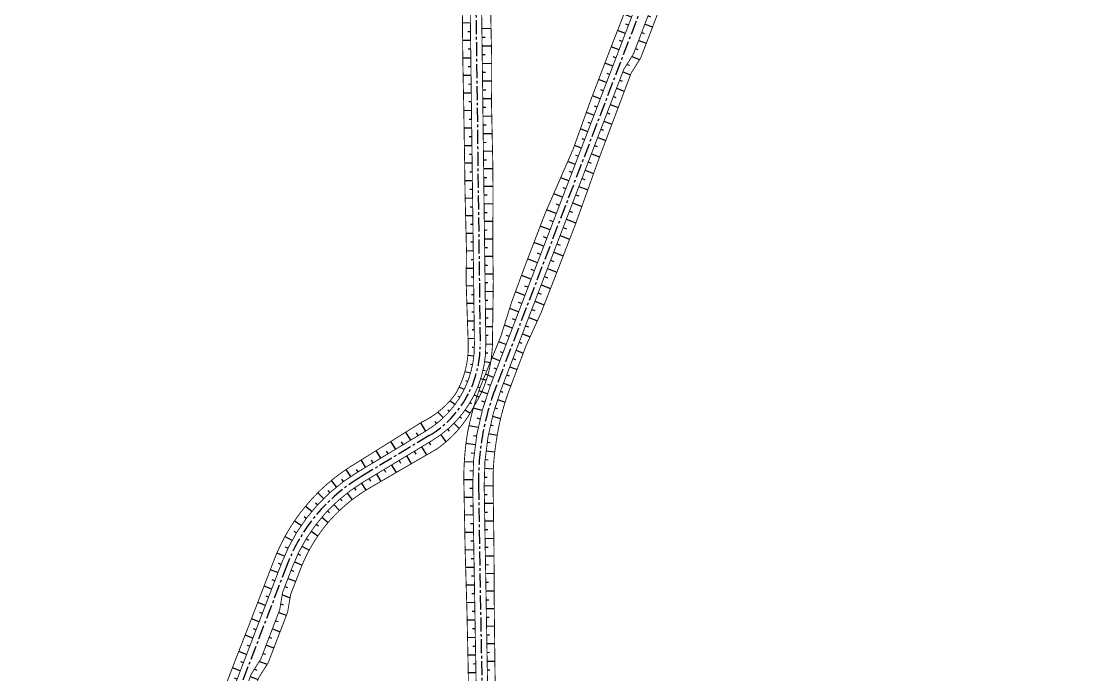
# Model space of a CAD drawing. Extents: x 5370511 to 5386565, y 1010429 to 1053793.
# Drawn here: x 5374825 to 5375431, y 1039320 to 1039692 of the extents above; entities that cross this region are included whole.
import ezdxf

# ---------------------------------------------------------------- set-up
doc = ezdxf.new("R2010")
doc.units = 0
doc.linetypes.add('осевая2', pattern=[12.5, 8, -1.5, 1.5, -1.5])
doc.layers.add('АД_ось', color=7, linetype='CONTINUOUS')
doc.layers.add('АД_откосы', color=7, linetype='CONTINUOUS')

# ---------------------------------------------------------------- blocks, each defined once
blk = doc.blocks.new('ад_откосы')
at = {"layer": 'АД_ось', "color": 253, "linetype": 'осевая2'}
blk.add_lwpolyline([(5375430.58, 1040221.43), (5375411.597, 1040182.837), (5375411.597, 1040182.837, -0.1885989), (5375379.345, 1040153.337), (5375343.18, 1040142.238, 0.339224), (5375295.515, 1040075.016), (5375298.308, 1039852.823, -0.2661687), (5375269.306, 1039800.693), (5375230.075, 1039777.027, 0.1670814), (5375188.345, 1039727.168), (5375094.995, 1039483.442, 0.0959879), (5375085.094, 1039427.24), (5375093.937, 1038907.311, -0.1503025), (5375077.612, 1038850.83), (5374953.466, 1038661.234, -0.2829147), (5374896.577, 1038634.476), (5374480.435, 1038681.187, 0.2497911), (5374454.21, 1038670.78), (5374439.829, 1038653.825, 0.414264), (5374442.147, 1038625.633), (5374500.604, 1038576.068)], format="xyb", dxfattribs=at)
at = {"layer": 'АД_откосы', "color": 253, "const_width": 0.5}
for points in [[(5375304.14, 1040050.736), (5375304.914, 1040014.963), (5375304.819, 1039988.579), (5375305.489, 1039957.345), (5375305.672, 1039938.886), (5375305.517, 1039907.382), (5375305.809, 1039888.584), (5375305.316, 1039852.905), (5375305.294, 1039851.799), (5375305.264, 1039851.27), (5375305.23, 1039850.742), (5375305.192, 1039850.214), (5375305.149, 1039849.686), (5375305.103, 1039849.159), (5375305.052, 1039848.632), (5375304.997, 1039848.105), (5375304.954, 1039847.576), (5375304.906, 1039847.048), (5375304.854, 1039846.52), (5375304.798, 1039845.992), (5375304.738, 1039845.465), (5375304.674, 1039844.939), (5375304.606, 1039844.412), (5375304.533, 1039843.887), (5375304.456, 1039843.362), (5375304.376, 1039842.837), (5375304.291, 1039842.314), (5375304.201, 1039841.791), (5375304.108, 1039841.268), (5375304.011, 1039840.747), (5375303.909, 1039840.226), (5375303.804, 1039839.706), (5375303.694, 1039839.187), (5375303.58, 1039838.669), (5375303.463, 1039838.151), (5375303.341, 1039837.635), (5375303.215, 1039837.119), (5375303.085, 1039836.605), (5375302.951, 1039836.092), (5375302.812, 1039835.581), (5375302.67, 1039835.072), (5375302.523, 1039834.564), (5375302.373, 1039834.057), (5375302.218, 1039833.551), (5375302.06, 1039833.047), (5375301.897, 1039832.543), (5375301.731, 1039832.041), (5375301.56, 1039831.541), (5375301.386, 1039831.042), (5375301.208, 1039830.544), (5375301.025, 1039830.047), (5375300.839, 1039829.552), (5375300.649, 1039829.059), (5375300.455, 1039828.567), (5375300.258, 1039828.076), (5375300.056, 1039827.587), (5375299.85, 1039827.1), (5375299.641, 1039826.614), (5375299.428, 1039826.13), (5375299.211, 1039825.648), (5375298.99, 1039825.168), (5375298.766, 1039824.689), (5375298.526, 1039824.192), (5375298.283, 1039823.697), (5375298.036, 1039823.204), (5375297.785, 1039822.713), (5375297.53, 1039822.225), (5375297.271, 1039821.738), (5375297.008, 1039821.253), (5375296.741, 1039820.771), (5375296.47, 1039820.291), (5375296.195, 1039819.813), (5375295.916, 1039819.337), (5375295.633, 1039818.864), (5375295.347, 1039818.392), (5375295.056, 1039817.924), (5375294.813, 1039817.441), (5375294.565, 1039816.96), (5375294.313, 1039816.481), (5375294.058, 1039816.005), (5375293.798, 1039815.53), (5375293.535, 1039815.057), (5375293.269, 1039814.587), (5375292.998, 1039814.119), (5375292.724, 1039813.652), (5375292.446, 1039813.188), (5375292.164, 1039812.727), (5375291.879, 1039812.267), (5375291.59, 1039811.81), (5375291.297, 1039811.355), (5375290.997, 1039810.9), (5375290.693, 1039810.446), (5375290.386, 1039809.995), (5375290.075, 1039809.547), (5375289.761, 1039809.101), (5375289.443, 1039808.657), (5375289.121, 1039808.216), (5375288.796, 1039807.778), (5375288.468, 1039807.342), (5375288.136, 1039806.909), (5375287.8, 1039806.479), (5375287.462, 1039806.051), (5375287.119, 1039805.626), (5375286.774, 1039805.204), (5375286.421, 1039804.782), (5375286.064, 1039804.362), (5375285.704, 1039803.945), (5375285.341, 1039803.532), (5375284.975, 1039803.121), (5375284.605, 1039802.713), (5375284.232, 1039802.308), (5375283.856, 1039801.906), (5375283.477, 1039801.507), (5375283.095, 1039801.111), (5375282.709, 1039800.718), (5375282.32, 1039800.329), (5375281.928, 1039799.942), (5375281.533, 1039799.559), (5375281.131, 1039799.176), (5375280.726, 1039798.796), (5375280.317, 1039798.42), (5375279.906, 1039798.047), (5375279.491, 1039797.678), (5375279.074, 1039797.311), (5375278.654, 1039796.948), (5375278.231, 1039796.589), (5375277.805, 1039796.232), (5375277.376, 1039795.88), (5375276.944, 1039795.53), (5375276.51, 1039795.184), (5375276.073, 1039794.842), (5375275.633, 1039794.503), (5375274.74, 1039793.833), (5375273.836, 1039793.178), (5375249.518, 1039779.089), (5375234.203, 1039770.172), (5375233.574, 1039769.791), (5375232.948, 1039769.405), (5375232.325, 1039769.014), (5375231.705, 1039768.617), (5375231.088, 1039768.216), (5375230.475, 1039767.811), (5375229.865, 1039767.4), (5375229.258, 1039766.984), (5375228.654, 1039766.563), (5375228.054, 1039766.138), (5375227.458, 1039765.708), (5375226.864, 1039765.273), (5375226.275, 1039764.833), (5375225.688, 1039764.389), (5375225.106, 1039763.94), (5375224.527, 1039763.486), (5375223.951, 1039763.028), (5375223.38, 1039762.565), (5375222.812, 1039762.098), (5375222.247, 1039761.626), (5375221.687, 1039761.15), (5375221.13, 1039760.669), (5375220.578, 1039760.183), (5375220.029, 1039759.694), (5375219.484, 1039759.2), (5375218.943, 1039758.701), (5375218.406, 1039758.199), (5375217.873, 1039757.692), (5375217.344, 1039757.18), (5375216.819, 1039756.665), (5375216.299, 1039756.145), (5375215.782, 1039755.621), (5375215.27, 1039755.094), (5375214.762, 1039754.562), (5375214.258, 1039754.026), (5375213.759, 1039753.486), (5375213.264, 1039752.942), (5375212.773, 1039752.394), (5375212.287, 1039751.842), (5375211.7, 1039751.164), (5375211.119, 1039750.48), (5375210.658, 1039749.921), (5375210.201, 1039749.358), (5375209.748, 1039748.792), (5375209.3, 1039748.222), (5375208.857, 1039747.648), (5375208.417, 1039747.071), (5375207.983, 1039746.491), (5375207.553, 1039745.907), (5375207.128, 1039745.32), (5375206.707, 1039744.729), (5375206.291, 1039744.136), (5375205.88, 1039743.539), (5375205.473, 1039742.938), (5375205.071, 1039742.335), (5375204.674, 1039741.728), (5375204.282, 1039741.119), (5375203.894, 1039740.506), (5375203.511, 1039739.89), (5375203.133, 1039739.271), (5375202.761, 1039738.65), (5375202.392, 1039738.025), (5375202.029, 1039737.398), (5375201.671, 1039736.767), (5375201.318, 1039736.134), (5375200.97, 1039735.498), (5375200.627, 1039734.86), (5375200.288, 1039734.218), (5375199.955, 1039733.574), (5375199.627, 1039732.928), (5375199.304, 1039732.279), (5375198.986, 1039731.627), (5375198.674, 1039730.973), (5375198.366, 1039730.316), (5375198.064, 1039729.657), (5375197.767, 1039728.996), (5375197.475, 1039728.332), (5375197.188, 1039727.666), (5375196.907, 1039726.998), (5375196.631, 1039726.328), (5375196.36, 1039725.655), (5375196.094, 1039724.981), (5375195.834, 1039724.304), (5375190.334, 1039710.195), (5375188.625, 1039700.142), (5375177.563, 1039671.261), (5375172.151, 1039662.688), (5375153.683, 1039613.618), (5375140.355, 1039576.371), (5375128.857, 1039546.637), (5375120.825, 1039526.059), (5375112.154, 1039507.01), (5375102.195, 1039480.67), (5375101.822, 1039479.614), (5375101.456, 1039478.556), (5375101.099, 1039477.495), (5375100.751, 1039476.431), (5375100.41, 1039475.364), (5375100.078, 1039474.294), (5375099.755, 1039473.223), (5375099.44, 1039472.148), (5375099.133, 1039471.071), (5375098.835, 1039469.992), (5375098.546, 1039468.91), (5375098.264, 1039467.826), (5375097.992, 1039466.74), (5375097.728, 1039465.652), (5375097.472, 1039464.562), (5375097.225, 1039463.47), (5375096.976, 1039462.32), (5375096.735, 1039461.169), (5375096.504, 1039460.016), (5375096.283, 1039458.86), (5375096.072, 1039457.703), (5375095.87, 1039456.544), (5375095.677, 1039455.384), (5375095.495, 1039454.222), (5375095.306, 1039453.106), (5375095.126, 1039451.989), (5375094.955, 1039450.871), (5375094.793, 1039449.751), (5375094.64, 1039448.629), (5375094.496, 1039447.507), (5375094.361, 1039446.383), (5375094.235, 1039445.259), (5375094.118, 1039444.133), (5375094.01, 1039443.007), (5375093.91, 1039441.88), (5375093.82, 1039440.752), (5375093.739, 1039439.623), (5375093.667, 1039438.494), (5375093.604, 1039437.364), (5375093.55, 1039436.233), (5375093.505, 1039435.103), (5375093.469, 1039433.972), (5375093.442, 1039432.84), (5375093.424, 1039431.709), (5375093.415, 1039430.577), (5375093.415, 1039429.446), (5375093.425, 1039428.314), (5375093.452, 1039426.407), (5375093.936, 1039391.208), (5375094.117, 1039355.926), (5375094.482, 1039323.898), (5375094.919, 1039294.471)], [(5375288.093, 1040050.534), (5375288.443, 1040014.756), (5375288.963, 1039988.38), (5375289.464, 1039957.144), (5375289.715, 1039938.686), (5375290.5, 1039907.193), (5375290.328, 1039888.389), (5375291.522, 1039852.733), (5375291.546, 1039851.854), (5375291.547, 1039851.433), (5375291.545, 1039851.012), (5375291.539, 1039850.591), (5375291.531, 1039850.17), (5375291.518, 1039849.75), (5375291.503, 1039849.329), (5375291.484, 1039848.908), (5375291.463, 1039848.482), (5375291.438, 1039848.055), (5375291.41, 1039847.629), (5375291.378, 1039847.203), (5375291.343, 1039846.777), (5375291.305, 1039846.352), (5375291.263, 1039845.926), (5375291.218, 1039845.502), (5375291.17, 1039845.077), (5375291.118, 1039844.653), (5375291.063, 1039844.229), (5375291.004, 1039843.806), (5375290.942, 1039843.383), (5375290.877, 1039842.961), (5375290.808, 1039842.54), (5375290.736, 1039842.118), (5375290.661, 1039841.698), (5375290.582, 1039841.278), (5375290.5, 1039840.859), (5375290.415, 1039840.44), (5375290.326, 1039840.022), (5375290.234, 1039839.605), (5375290.138, 1039839.189), (5375290.04, 1039838.773), (5375289.938, 1039838.358), (5375289.833, 1039837.944), (5375289.724, 1039837.531), (5375289.611, 1039837.117), (5375289.495, 1039836.705), (5375289.376, 1039836.293), (5375289.253, 1039835.883), (5375289.127, 1039835.473), (5375288.998, 1039835.064), (5375288.866, 1039834.657), (5375288.73, 1039834.25), (5375288.592, 1039833.845), (5375288.45, 1039833.44), (5375288.304, 1039833.037), (5375288.156, 1039832.635), (5375288.004, 1039832.235), (5375287.849, 1039831.835), (5375287.691, 1039831.437), (5375287.53, 1039831.04), (5375287.366, 1039830.644), (5375287.198, 1039830.249), (5375287.028, 1039829.856), (5375286.854, 1039829.465), (5375286.677, 1039829.074), (5375286.497, 1039828.685), (5375286.314, 1039828.298), (5375286.128, 1039827.912), (5375285.939, 1039827.527), (5375285.746, 1039827.144), (5375285.551, 1039826.763), (5375285.302, 1039826.29), (5375285.048, 1039825.819), (5375284.79, 1039825.35), (5375284.528, 1039824.883), (5375284.262, 1039824.419), (5375284.003, 1039824.07), (5375283.741, 1039823.724), (5375283.477, 1039823.38), (5375283.21, 1039823.037), (5375282.94, 1039822.697), (5375282.667, 1039822.359), (5375282.392, 1039822.023), (5375282.114, 1039821.69), (5375281.833, 1039821.359), (5375281.549, 1039821.03), (5375281.263, 1039820.703), (5375280.975, 1039820.378), (5375280.684, 1039820.056), (5375280.39, 1039819.736), (5375280.096, 1039819.423), (5375279.799, 1039819.112), (5375279.5, 1039818.803), (5375279.199, 1039818.497), (5375278.895, 1039818.193), (5375278.589, 1039817.892), (5375278.28, 1039817.593), (5375277.969, 1039817.296), (5375277.656, 1039817.002), (5375277.34, 1039816.711), (5375277.022, 1039816.422), (5375276.701, 1039816.136), (5375276.379, 1039815.852), (5375276.054, 1039815.571), (5375275.729, 1039815.296), (5375275.403, 1039815.024), (5375275.074, 1039814.754), (5375274.743, 1039814.487), (5375274.41, 1039814.223), (5375274.075, 1039813.961), (5375273.738, 1039813.702), (5375273.399, 1039813.446), (5375273.057, 1039813.192), (5375272.714, 1039812.942), (5375272.369, 1039812.693), (5375272.021, 1039812.448), (5375271.672, 1039812.206), (5375271.321, 1039811.966), (5375270.971, 1039811.733), (5375270.619, 1039811.502), (5375270.266, 1039811.274), (5375269.91, 1039811.049), (5375269.553, 1039810.827), (5375269.194, 1039810.608), (5375268.833, 1039810.391), (5375268.471, 1039810.178), (5375268.107, 1039809.967), (5375267.741, 1039809.759), (5375267.374, 1039809.555), (5375267.005, 1039809.353), (5375266.634, 1039809.154), (5375266.262, 1039808.958), (5375265.517, 1039808.579), (5375264.766, 1039808.212), (5375263.157, 1039807.201), (5375225.907, 1039783.921), (5375225.172, 1039783.468), (5375224.44, 1039783.008), (5375223.712, 1039782.543), (5375222.987, 1039782.072), (5375222.267, 1039781.595), (5375221.55, 1039781.113), (5375220.837, 1039780.624), (5375220.128, 1039780.131), (5375219.423, 1039779.631), (5375218.722, 1039779.126), (5375218.025, 1039778.615), (5375217.332, 1039778.099), (5375216.643, 1039777.577), (5375215.959, 1039777.049), (5375215.279, 1039776.517), (5375214.602, 1039775.978), (5375213.931, 1039775.435), (5375213.263, 1039774.886), (5375212.6, 1039774.332), (5375211.942, 1039773.772), (5375211.288, 1039773.207), (5375210.639, 1039772.637), (5375209.994, 1039772.062), (5375209.353, 1039771.482), (5375208.718, 1039770.897), (5375208.087, 1039770.306), (5375207.461, 1039769.711), (5375206.839, 1039769.11), (5375206.205, 1039768.487), (5375205.576, 1039767.858), (5375204.952, 1039767.224), (5375204.334, 1039766.586), (5375203.72, 1039765.942), (5375203.112, 1039765.293), (5375202.509, 1039764.639), (5375201.912, 1039763.98), (5375201.32, 1039763.317), (5375200.733, 1039762.648), (5375200.152, 1039761.975), (5375199.577, 1039761.297), (5375199.007, 1039760.615), (5375198.461, 1039759.957), (5375197.921, 1039759.296), (5375197.386, 1039758.63), (5375196.857, 1039757.96), (5375196.333, 1039757.286), (5375195.814, 1039756.608), (5375195.3, 1039755.926), (5375194.792, 1039755.24), (5375194.289, 1039754.549), (5375193.792, 1039753.855), (5375193.3, 1039753.157), (5375192.814, 1039752.455), (5375192.333, 1039751.749), (5375191.858, 1039751.039), (5375191.389, 1039750.326), (5375190.925, 1039749.609), (5375190.467, 1039748.888), (5375190.014, 1039748.164), (5375189.568, 1039747.436), (5375189.127, 1039746.705), (5375188.692, 1039745.97), (5375188.263, 1039745.232), (5375187.839, 1039744.49), (5375187.422, 1039743.745), (5375187.01, 1039742.997), (5375186.604, 1039742.246), (5375186.204, 1039741.491), (5375185.811, 1039740.734), (5375185.423, 1039739.973), (5375185.013, 1039739.159), (5375184.611, 1039738.342), (5375184.215, 1039737.522), (5375183.826, 1039736.699), (5375183.444, 1039735.872), (5375183.069, 1039735.042), (5375182.701, 1039734.209), (5375182.34, 1039733.373), (5375181.986, 1039732.534), (5375181.639, 1039731.692), (5375181.299, 1039730.847), (5375180.966, 1039729.999), (5375167.323, 1039694.5), (5375159.271, 1039673.833), (5375148.683, 1039646.127), (5375139.046, 1039619.225), (5375123.231, 1039582.93), (5375111.797, 1039553.171), (5375104.146, 1039532.447), (5375097.839, 1039512.492), (5375087.229, 1039486.401), (5375086.766, 1039485.215), (5375086.313, 1039484.026), (5375085.869, 1039482.834), (5375085.435, 1039481.637), (5375085.01, 1039480.438), (5375084.595, 1039479.235), (5375084.19, 1039478.028), (5375083.795, 1039476.819), (5375083.409, 1039475.606), (5375083.032, 1039474.391), (5375082.666, 1039473.172), (5375082.309, 1039471.951), (5375081.963, 1039470.726), (5375081.626, 1039469.499), (5375081.298, 1039468.269), (5375080.981, 1039467.037), (5375080.674, 1039465.802), (5375080.376, 1039464.565), (5375080.089, 1039463.325), (5375079.813, 1039462.093), (5375079.548, 1039460.858), (5375079.292, 1039459.622), (5375079.046, 1039458.383), (5375078.81, 1039457.142), (5375078.614, 1039455.899), (5375078.427, 1039454.654), (5375078.25, 1039453.408), (5375078.083, 1039452.16), (5375077.926, 1039450.911), (5375077.778, 1039449.661), (5375077.641, 1039448.41), (5375077.514, 1039447.157), (5375077.396, 1039445.904), (5375077.289, 1039444.65), (5375077.191, 1039443.395), (5375077.104, 1039442.139), (5375077.026, 1039440.882), (5375076.958, 1039439.625), (5375076.9, 1039438.368), (5375076.853, 1039437.11), (5375076.815, 1039435.852), (5375076.787, 1039434.593), (5375076.769, 1039433.334), (5375076.762, 1039432.088), (5375076.764, 1039430.841), (5375076.776, 1039429.595), (5375076.798, 1039428.349), (5375076.829, 1039427.103), (5375077.493, 1039390.929), (5375078.541, 1039355.661), (5375079.226, 1039323.638), (5375079.683, 1039294.212)]]:
    blk.add_lwpolyline(points, dxfattribs=at)
at = {"layer": 'АД_откосы', "color": 253}
blk.add_lwpolyline([(5375458.347, 1040221.108, 0.5, 0.5, 0.2574846), (5375421.326, 1040195.252, 0.5, 0.5, 0), (5375414.514, 1040181.403, 0.5, 0.5, -0.1885989), (5375380.514, 1040150.305, 0.5, 0.5, 0), (5375335.042, 1040132.77, 0.5, 0.5, 0.3135397), (5375298.714, 1040079.107, 0.5, 0.5, 0), (5375301.558, 1039852.864, 0.5, 0.5, -0.2661687), (5375270.984, 1039797.911, 0.5, 0.5, 0), (5375231.753, 1039774.244, 0.5, 0.5, 0.1670814), (5375191.38, 1039726.006, 0.5, 0.5, 0), (5375185.799, 1039711.436, 0.5, 0.5, 0), (5375184.09, 1039701.382, 0.5, 0.5, 0), (5375173.36, 1039673.367, 0.5, 0.5, 0), (5375167.916, 1039664.744, 0.5, 0.5, 0), (5375098.03, 1039482.279, 0.5, 0.5, 0.0959879), (5375088.344, 1039427.295, 0.5, 0.5, 0), (5375092.547, 1039180.138, 0.5, 0.5, 0), (5375094.717, 1039170.174, 0.5, 0.5, 0), (5375095.227, 1039140.178, 0.5, 0.5, 0), (5375093.398, 1039130.145, 0.5, 0.5, 0), (5375097.187, 1038907.366, 0.5, 0.5, -0.1503025), (5375080.331, 1038849.05, 0.5, 0.5, 0), (5374956.185, 1038659.453, 0.5, 0.5, -0.2829147), (5374896.214, 1038631.247, 0.5, 0.5, 0), (5374821.962, 1038639.581, 0.5, 0.5, 0)], format="xyseb", dxfattribs=at)
at = {"layer": 'АД_откосы', "color": 253, "const_width": 0.5}
blk.add_lwpolyline([(5375403.879, 1040215.333, -0.5904508), (5375415.662, 1040198.463), (5375408.681, 1040184.272, -0.1885989), (5375378.176, 1040156.369), (5375332.703, 1040138.835, 0.3135397), (5375292.215, 1040079.026), (5375295.058, 1039852.782, -0.2661687), (5375267.627, 1039803.476), (5375228.396, 1039779.81, 0.1670814), (5375185.31, 1039728.331), (5375091.96, 1039484.604, 0.0959879), (5375081.845, 1039427.185), (5375090.687, 1038907.256, -0.1503025), (5375074.893, 1038852.61), (5374950.747, 1038663.014, -0.2829147), (5374896.939, 1038637.706), (5374480.798, 1038684.417, 0.2497911), (5374451.732, 1038672.882), (5374437.351, 1038655.927, 0.414264), (5374440.045, 1038623.155), (5374498.464, 1038573.621)], format="xyb", dxfattribs=at)
at = {"layer": 'АД_откосы', "color": 253}
for points in [[(5375292.756, 1040035.986), (5375288.236, 1040035.929)], [(5375292.818, 1040030.986), (5375291.312, 1040030.967)], [(5375299.295, 1040032.903), (5375304.524, 1040032.969)], [(5375292.881, 1040025.986), (5375288.334, 1040025.929)], [(5375299.358, 1040027.904), (5375301.101, 1040027.926)], [(5375292.944, 1040020.987), (5375291.428, 1040020.968)], [(5375299.421, 1040022.904), (5375304.741, 1040022.971)], [(5375299.483, 1040017.904), (5375301.257, 1040017.927)], [(5375293.007, 1040015.987), (5375288.432, 1040015.93)], [(5375299.546, 1040012.905), (5375304.907, 1040012.972)], [(5375293.133, 1040005.988), (5375288.617, 1040005.931)], [(5375293.07, 1040010.988), (5375291.545, 1040010.968)], [(5375299.609, 1040007.905), (5375301.396, 1040007.928)], [(5375293.195, 1040000.988), (5375291.69, 1040000.969)], [(5375299.672, 1040002.906), (5375304.871, 1040002.971)], [(5375293.258, 1039995.989), (5375288.814, 1039995.933)], [(5375299.735, 1039997.906), (5375301.468, 1039997.928)], [(5375293.321, 1039990.989), (5375291.84, 1039990.971)], [(5375299.798, 1039992.906), (5375304.835, 1039992.97)], [(5375299.86, 1039987.907), (5375301.54, 1039987.928)], [(5375293.384, 1039985.99), (5375289.002, 1039985.934)], [(5375293.447, 1039980.99), (5375291.986, 1039980.972)], [(5375299.923, 1039982.907), (5375304.94, 1039982.97)], [(5375293.51, 1039975.99), (5375289.162, 1039975.936)], [(5375299.986, 1039977.908), (5375301.658, 1039977.929)], [(5375293.573, 1039970.991), (5375292.123, 1039970.973)], [(5375300.049, 1039972.908), (5375305.154, 1039972.972)], [(5375293.635, 1039965.991), (5375289.323, 1039965.937)], [(5375300.112, 1039967.908), (5375301.813, 1039967.93)], [(5375300.175, 1039962.909), (5375305.368, 1039962.974)], [(5375293.698, 1039960.992), (5375292.261, 1039960.973)], [(5375300.237, 1039957.909), (5375301.969, 1039957.931)], [(5375293.761, 1039955.992), (5375289.481, 1039955.938)], [(5375293.824, 1039950.992), (5375292.397, 1039950.974)], [(5375300.3, 1039952.91), (5375305.532, 1039952.975)], [(5375293.887, 1039945.993), (5375289.617, 1039945.939)], [(5375300.363, 1039947.91), (5375302.107, 1039947.932)], [(5375293.95, 1039940.993), (5375292.526, 1039940.975)], [(5375300.426, 1039942.91), (5375305.631, 1039942.976)], [(5375294.012, 1039935.994), (5375289.784, 1039935.94)], [(5375300.489, 1039937.911), (5375302.224, 1039937.933)], [(5375300.552, 1039932.911), (5375305.643, 1039932.975)], [(5375294.075, 1039930.994), (5375292.666, 1039930.976)], [(5375300.614, 1039927.911), (5375302.312, 1039927.933)], [(5375294.138, 1039925.994), (5375290.033, 1039925.943)], [(5375294.201, 1039920.995), (5375292.832, 1039920.977)], [(5375300.677, 1039922.912), (5375305.594, 1039922.974)], [(5375294.264, 1039915.995), (5375290.282, 1039915.945)], [(5375300.74, 1039917.912), (5375302.379, 1039917.933)], [(5375294.327, 1039910.995), (5375292.999, 1039910.979)], [(5375300.803, 1039912.913), (5375305.544, 1039912.972)], [(5375294.389, 1039905.996), (5375290.489, 1039905.947)], [(5375300.866, 1039907.913), (5375302.446, 1039907.933)], [(5375300.929, 1039902.913), (5375305.585, 1039902.972)], [(5375294.452, 1039900.996), (5375293.152, 1039900.98)], [(5375300.992, 1039897.914), (5375302.544, 1039897.933)], [(5375294.515, 1039895.997), (5375290.397, 1039895.945)], [(5375294.578, 1039890.997), (5375293.205, 1039890.98)], [(5375301.054, 1039892.914), (5375305.741, 1039892.973)], [(5375294.641, 1039885.997), (5375290.41, 1039885.944)], [(5375301.117, 1039887.915), (5375302.679, 1039887.934)], [(5375294.704, 1039880.998), (5375293.293, 1039880.98)], [(5375301.18, 1039882.915), (5375305.732, 1039882.972)], [(5375301.243, 1039877.915), (5375302.76, 1039877.935)], [(5375294.766, 1039875.998), (5375290.745, 1039875.948)], [(5375301.306, 1039872.916), (5375305.593, 1039872.97)], [(5375294.892, 1039865.999), (5375291.079, 1039865.951)], [(5375294.829, 1039870.999), (5375293.489, 1039870.982)], [(5375301.369, 1039867.916), (5375302.798, 1039867.934)], [(5375294.955, 1039860.999), (5375293.684, 1039860.983)], [(5375301.431, 1039862.917), (5375305.455, 1039862.967)], [(5375295.018, 1039856), (5375291.414, 1039855.955)], [(5375301.494, 1039857.917), (5375302.835, 1039857.934)], [(5375295.053, 1039851), (5375293.852, 1039851.023)], [(5375301.427, 1039847.92), (5375302.677, 1039847.838)], [(5375301.557, 1039852.917), (5375305.316, 1039852.965)], [(5375294.739, 1039846.012), (5375291.308, 1039846.38)], [(5375300.902, 1039842.949), (5375304.313, 1039842.452)], [(5375292.803, 1039836.214), (5375289.618, 1039837.141)], [(5375293.987, 1039841.07), (5375292.858, 1039841.293)], [(5375299.986, 1039838.035), (5375301.107, 1039837.78)], [(5375291.196, 1039831.481), (5375290.166, 1039831.882)], [(5375298.685, 1039833.209), (5375301.796, 1039832.237)], [(5375289.18, 1039826.907), (5375286.324, 1039828.32)], [(5375294.963, 1039823.939), (5375297.712, 1039822.573)], [(5375297.007, 1039828.5), (5375298.016, 1039828.095)], [(5375283.981, 1039818.38), (5375281.093, 1039820.511)], [(5375286.768, 1039822.529), (5375285.862, 1039823.082)], [(5375292.565, 1039819.553), (5375293.442, 1039819.027)], [(5375277.368, 1039810.896), (5375274.297, 1039814.134)], [(5375280.84, 1039814.492), (5375279.943, 1039815.284)], [(5375286.769, 1039811.417), (5375287.631, 1039810.693)], [(5375289.827, 1039815.37), (5375292.579, 1039813.41)], [(5375267.32, 1039803.291), (5375264.465, 1039808.023)], [(5375273.594, 1039807.619), (5375272.669, 1039808.784)], [(5375283.407, 1039807.717), (5375286.407, 1039804.766)], [(5375258.757, 1039798.125), (5375255.986, 1039802.719)], [(5375263.038, 1039800.708), (5375262.087, 1039802.285)], [(5375275.862, 1039801.17), (5375278.851, 1039797.118)], [(5375279.764, 1039804.295), (5375280.683, 1039803.235)], [(5375250.194, 1039792.96), (5375247.505, 1039797.419)], [(5375254.476, 1039795.543), (5375253.552, 1039797.074)], [(5375264.939, 1039794.263), (5375267.728, 1039789.64)], [(5375269.22, 1039796.846), (5375270.087, 1039795.409)], [(5375241.632, 1039787.794), (5375239.023, 1039792.118)], [(5375245.913, 1039790.377), (5375245.017, 1039791.863)], [(5375256.376, 1039789.098), (5375259.074, 1039784.626)], [(5375260.657, 1039791.681), (5375261.587, 1039790.139)], [(5375224.56, 1039777.379), (5375221.913, 1039781.358)], [(5375228.788, 1039780.046), (5375227.946, 1039781.443)], [(5375233.069, 1039782.629), (5375230.542, 1039786.818)], [(5375237.351, 1039785.212), (5375236.481, 1039786.653)], [(5375243.532, 1039781.35), (5375244.401, 1039779.91)], [(5375247.814, 1039783.932), (5375250.42, 1039779.612)], [(5375252.095, 1039786.515), (5375252.994, 1039785.025)], [(5375216.513, 1039771.447), (5375213.531, 1039775.107)], [(5375220.465, 1039774.51), (5375219.519, 1039775.793)], [(5375234.97, 1039776.184), (5375235.811, 1039774.789)], [(5375239.251, 1039778.767), (5375241.776, 1039774.582)], [(5375212.715, 1039768.197), (5375211.663, 1039769.367)], [(5375226.515, 1039770.849), (5375227.418, 1039769.549)], [(5375230.693, 1039773.595), (5375233.198, 1039769.56)], [(5375209.078, 1039764.766), (5375205.797, 1039768.08)], [(5375218.613, 1039764.728), (5375219.641, 1039763.533)], [(5375222.485, 1039767.89), (5375225.38, 1039764.152)], [(5375202.324, 1039757.397), (5375198.78, 1039760.342)], [(5375205.612, 1039761.163), (5375204.466, 1039762.213)], [(5375211.384, 1039757.824), (5375212.525, 1039756.747)], [(5375214.909, 1039761.369), (5375218.16, 1039757.966)], [(5375196.315, 1039749.409), (5375192.502, 1039751.998)], [(5375199.223, 1039753.475), (5375197.995, 1039754.399)], [(5375208.047, 1039754.102), (5375211.616, 1039751.065)], [(5375193.607, 1039745.206), (5375192.296, 1039746.007)], [(5375201.971, 1039746.165), (5375205.853, 1039743.499)], [(5375204.906, 1039750.212), (5375206.146, 1039749.262)], [(5375191.106, 1039740.877), (5375187.059, 1039743.087)], [(5375199.248, 1039741.972), (5375200.586, 1039741.151)], [(5375186.746, 1039731.882), (5375182.48, 1039733.7)], [(5375188.817, 1039736.432), (5375187.434, 1039737.103)], [(5375194.471, 1039733.192), (5375195.894, 1039732.51)], [(5375196.746, 1039737.644), (5375200.906, 1039735.38)], [(5375184.892, 1039727.239), (5375183.448, 1039727.792)], [(5375192.428, 1039728.629), (5375196.823, 1039726.797)], [(5375183.103, 1039722.57), (5375178.751, 1039724.236)], [(5375190.602, 1039723.975), (5375192.084, 1039723.407)], [(5375179.527, 1039713.231), (5375175.164, 1039714.902)], [(5375181.315, 1039717.9), (5375179.864, 1039718.456)], [(5375187.025, 1039714.636), (5375188.481, 1039714.078)], [(5375188.813, 1039719.305), (5375193.182, 1039717.632)], [(5375177.738, 1039708.562), (5375176.284, 1039709.119)], [(5375185.618, 1039709.821), (5375190.031, 1039708.134)], [(5375175.95, 1039703.893), (5375171.576, 1039705.568)], [(5375184.658, 1039704.806), (5375186.075, 1039704.264)], [(5375172.373, 1039694.554), (5375167.989, 1039696.233)], [(5375174.161, 1039699.223), (5375172.704, 1039699.782)], [(5375183.559, 1039699.836), (5375187.862, 1039698.253)], [(5375170.585, 1039689.885), (5375169.123, 1039690.445)], [(5375179.976, 1039690.526), (5375184.28, 1039688.899)], [(5375181.749, 1039695.171), (5375183.128, 1039694.643)], [(5375168.796, 1039685.216), (5375164.367, 1039686.912)], [(5375178.153, 1039685.763), (5375179.492, 1039685.25)], [(5375167.008, 1039680.546), (5375165.531, 1039681.112)], [(5375176.426, 1039681.216), (5375180.698, 1039679.628)], [(5375165.22, 1039675.877), (5375160.736, 1039677.594)], [(5375172.561, 1039671.988), (5375176.909, 1039670.317)], [(5375174.583, 1039676.521), (5375175.966, 1039675.992)], [(5375161.643, 1039666.539), (5375157.142, 1039668.263)], [(5375163.431, 1039671.208), (5375161.937, 1039671.78)], [(5375169.703, 1039667.577), (5375171.137, 1039667.028)], [(5375159.855, 1039661.87), (5375158.354, 1039662.444)], [(5375167.353, 1039663.274), (5375171.739, 1039661.595)], [(5375158.066, 1039657.2), (5375153.572, 1039658.921)], [(5375163.776, 1039653.936), (5375168.217, 1039652.235)], [(5375165.565, 1039658.605), (5375167.027, 1039658.045)], [(5375154.49, 1039647.862), (5375150.003, 1039649.58)], [(5375156.278, 1039652.531), (5375154.78, 1039653.105)], [(5375161.988, 1039649.267), (5375163.468, 1039648.7)], [(5375152.701, 1039643.193), (5375151.206, 1039643.765)], [(5375160.2, 1039644.597), (5375164.694, 1039642.876)], [(5375150.913, 1039638.523), (5375146.557, 1039640.192)], [(5375158.411, 1039639.928), (5375159.91, 1039639.354)], [(5375147.336, 1039629.185), (5375143.184, 1039630.775)], [(5375149.124, 1039633.854), (5375147.672, 1039634.41)], [(5375154.835, 1039630.59), (5375156.351, 1039630.009)], [(5375156.623, 1039635.259), (5375161.172, 1039633.517)], [(5375145.548, 1039624.516), (5375144.164, 1039625.046)], [(5375153.046, 1039625.921), (5375157.65, 1039624.157)], [(5375143.759, 1039619.846), (5375139.811, 1039621.359)], [(5375151.258, 1039621.251), (5375152.792, 1039620.664)], [(5375140.183, 1039610.508), (5375135.954, 1039612.128)], [(5375141.971, 1039615.177), (5375140.655, 1039615.681)], [(5375147.681, 1039611.913), (5375149.234, 1039611.318)], [(5375149.47, 1039616.582), (5375154.127, 1039614.798)], [(5375138.394, 1039605.839), (5375136.985, 1039606.379)], [(5375145.893, 1039607.244), (5375150.738, 1039605.388)], [(5375136.606, 1039601.169), (5375131.955, 1039602.951)], [(5375144.104, 1039602.574), (5375145.72, 1039601.956)], [(5375133.029, 1039591.831), (5375127.956, 1039593.774)], [(5375134.818, 1039596.5), (5375133.267, 1039597.094)], [(5375140.528, 1039593.236), (5375142.212, 1039592.591)], [(5375142.316, 1039597.905), (5375147.368, 1039595.97)], [(5375131.241, 1039587.162), (5375129.55, 1039587.809)], [(5375138.739, 1039588.567), (5375143.998, 1039586.552)], [(5375129.453, 1039582.493), (5375123.957, 1039584.597)], [(5375136.951, 1039583.897), (5375138.704, 1039583.226)], [(5375125.876, 1039573.154), (5375120.296, 1039575.291)], [(5375127.664, 1039577.823), (5375125.832, 1039578.525)], [(5375135.163, 1039579.228), (5375140.629, 1039577.135)], [(5375124.087, 1039568.485), (5375122.227, 1039569.197)], [(5375131.586, 1039569.89), (5375137.041, 1039567.8)], [(5375133.374, 1039574.559), (5375135.196, 1039573.861)], [(5375122.299, 1039563.816), (5375116.709, 1039565.957)], [(5375129.798, 1039565.22), (5375131.616, 1039564.524)], [(5375120.511, 1039559.146), (5375118.647, 1039559.86)], [(5375128.009, 1039560.551), (5375133.434, 1039558.473)], [(5375118.722, 1039554.477), (5375113.123, 1039556.622)], [(5375124.433, 1039551.213), (5375129.827, 1039549.147)], [(5375126.221, 1039555.882), (5375128.029, 1039555.189)], [(5375115.146, 1039545.139), (5375109.614, 1039547.257)], [(5375116.934, 1039549.808), (5375115.068, 1039550.523)], [(5375122.644, 1039546.543), (5375124.442, 1039545.855)], [(5375113.357, 1039540.469), (5375111.513, 1039541.176)], [(5375120.856, 1039541.874), (5375126.199, 1039539.828)], [(5375111.569, 1039535.8), (5375106.15, 1039537.876)], [(5375117.279, 1039532.536), (5375122.563, 1039530.512)], [(5375119.068, 1039537.205), (5375120.849, 1039536.523)], [(5375107.992, 1039526.462), (5375102.874, 1039528.422)], [(5375109.781, 1039531.131), (5375107.974, 1039531.823)], [(5375115.491, 1039527.867), (5375117.252, 1039527.192)], [(5375106.204, 1039521.792), (5375104.498, 1039522.446)], [(5375113.702, 1039523.197), (5375118.659, 1039521.299)], [(5375104.416, 1039517.123), (5375099.855, 1039518.87)], [(5375111.914, 1039518.528), (5375113.566, 1039517.895)], [(5375100.839, 1039507.785), (5375096.587, 1039509.413)], [(5375102.627, 1039512.454), (5375101.107, 1039513.036)], [(5375108.337, 1039509.19), (5375109.798, 1039508.63)], [(5375110.126, 1039513.859), (5375114.508, 1039512.18)], [(5375099.05, 1039503.115), (5375097.633, 1039503.658)], [(5375106.549, 1039504.52), (5375110.623, 1039502.96)], [(5375097.262, 1039498.446), (5375092.819, 1039500.148)], [(5375104.761, 1039499.851), (5375106.119, 1039499.331)], [(5375093.685, 1039489.108), (5375089.052, 1039490.883)], [(5375095.474, 1039493.777), (5375093.993, 1039494.344)], [(5375101.184, 1039490.513), (5375102.555, 1039489.987)], [(5375102.972, 1039495.182), (5375107.086, 1039493.606)], [(5375091.897, 1039484.438), (5375090.352, 1039485.028)], [(5375099.396, 1039485.843), (5375103.55, 1039484.252)], [(5375090.191, 1039479.739), (5375085.353, 1039481.407)], [(5375097.612, 1039481.172), (5375099.001, 1039480.653)], [(5375088.639, 1039474.986), (5375087.009, 1039475.489)], [(5375095.941, 1039476.46), (5375100.296, 1039474.999)], [(5375087.242, 1039470.185), (5375082.199, 1039471.564)], [(5375093.086, 1039466.878), (5375097.731, 1039465.665)], [(5375094.432, 1039471.693), (5375095.9, 1039471.256)], [(5375084.923, 1039460.46), (5375079.691, 1039461.529)], [(5375086.003, 1039465.342), (5375084.308, 1039465.746)], [(5375091.905, 1039462.02), (5375093.466, 1039461.669)], [(5375084.002, 1039455.546), (5375082.248, 1039455.845)], [(5375090.891, 1039457.124), (5375095.81, 1039456.192)], [(5375083.243, 1039450.604), (5375077.977, 1039451.326)], [(5375090.043, 1039452.197), (5375091.693, 1039451.942)], [(5375082.644, 1039445.64), (5375080.882, 1039445.823)], [(5375088.854, 1039442.27), (5375090.536, 1039442.126)], [(5375089.364, 1039447.243), (5375094.391, 1039446.641)], [(5375082.208, 1039440.659), (5375077.034, 1039441.027)], [(5375081.935, 1039435.667), (5375080.207, 1039435.733)], [(5375088.514, 1039437.281), (5375093.587, 1039437.022)], [(5375081.825, 1039430.668), (5375076.765, 1039430.697)], [(5375088.344, 1039432.285), (5375090.037, 1039432.256)], [(5375081.871, 1039425.669), (5375080.184, 1039425.64)], [(5375088.344, 1039427.285), (5375093.438, 1039427.372)], [(5375081.956, 1039420.669), (5375076.949, 1039420.584)], [(5375088.429, 1039422.286), (5375090.127, 1039422.315)], [(5375088.514, 1039417.286), (5375093.577, 1039417.372)], [(5375082.041, 1039415.67), (5375080.372, 1039415.642)], [(5375088.599, 1039412.287), (5375090.287, 1039412.316)], [(5375082.126, 1039410.671), (5375077.132, 1039410.586)], [(5375082.211, 1039405.672), (5375080.546, 1039405.643)], [(5375088.684, 1039407.288), (5375093.714, 1039407.373)], [(5375082.296, 1039400.672), (5375077.316, 1039400.588)], [(5375088.769, 1039402.289), (5375090.446, 1039402.317)], [(5375082.381, 1039395.673), (5375080.721, 1039395.645)], [(5375088.854, 1039397.289), (5375093.852, 1039397.374)], [(5375082.466, 1039390.674), (5375077.503, 1039390.589)], [(5375088.939, 1039392.29), (5375090.605, 1039392.318)], [(5375089.024, 1039387.291), (5375093.956, 1039387.375)], [(5375082.551, 1039385.674), (5375080.896, 1039385.646)], [(5375089.109, 1039382.291), (5375090.753, 1039382.319)], [(5375082.636, 1039380.675), (5375077.8, 1039380.593)], [(5375082.721, 1039375.676), (5375081.109, 1039375.649)], [(5375089.194, 1039377.292), (5375094.007, 1039377.374)], [(5375082.806, 1039370.677), (5375078.097, 1039370.597)], [(5375089.279, 1039372.293), (5375090.884, 1039372.32)], [(5375082.891, 1039365.677), (5375081.321, 1039365.651)], [(5375089.364, 1039367.294), (5375094.059, 1039367.373)], [(5375082.976, 1039360.678), (5375078.395, 1039360.6)], [(5375089.449, 1039362.294), (5375091.014, 1039362.321)], [(5375089.534, 1039357.295), (5375094.11, 1039357.373)], [(5375083.061, 1039355.679), (5375081.534, 1039355.653)], [(5375089.619, 1039352.296), (5375091.145, 1039352.322)], [(5375083.146, 1039350.68), (5375078.65, 1039350.603)], [(5375083.231, 1039345.68), (5375081.732, 1039345.655)], [(5375089.704, 1039347.296), (5375094.215, 1039347.373)], [(5375083.316, 1039340.681), (5375078.863, 1039340.605)], [(5375089.789, 1039342.297), (5375091.293, 1039342.323)], [(5375083.401, 1039335.682), (5375081.917, 1039335.656)], [(5375089.874, 1039337.298), (5375094.328, 1039337.374)], [(5375083.486, 1039330.682), (5375079.077, 1039330.607)], [(5375089.959, 1039332.299), (5375091.444, 1039332.324)], [(5375090.044, 1039327.299), (5375094.442, 1039327.374)], [(5375083.656, 1039320.684), (5375079.273, 1039320.609)], [(5375083.571, 1039325.683), (5375082.101, 1039325.658)], [(5375090.129, 1039322.3), (5375091.595, 1039322.325)]]:
    blk.add_lwpolyline(points, dxfattribs=at)

msp = doc.modelspace()

# ---------------------------------------------------------------- block references
at = {"layer": 'АД_откосы', "color": 253}
msp.add_blockref('ад_откосы', (0, 0), dxfattribs=at)

# ---------------------------------------------------------------- next in the draw order: block references
msp.add_blockref('ад_откосы', (-212.264, -344.806), dxfattribs=at)

doc.saveas('drawing.dxf')
